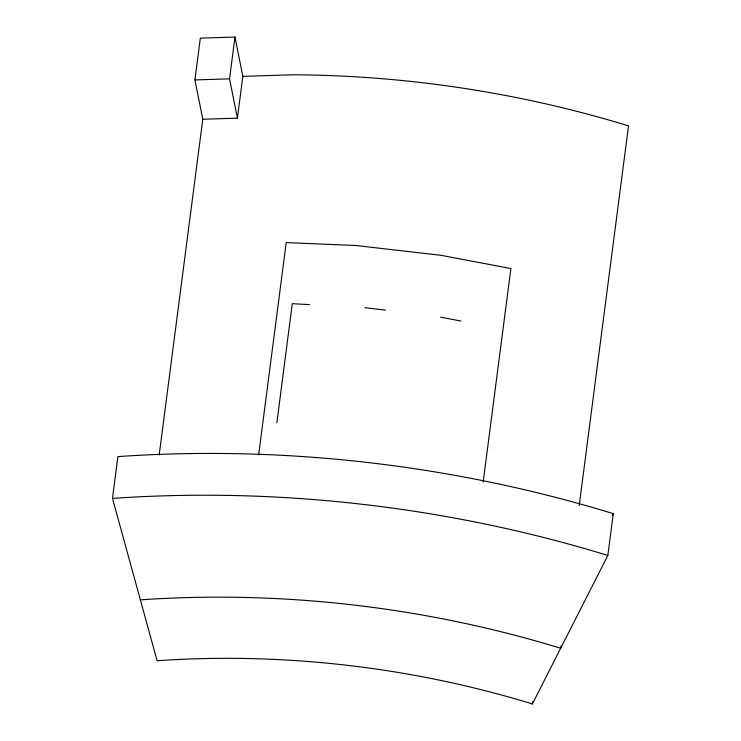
<?xml version="1.0" encoding="UTF-8"?>
<svg xmlns="http://www.w3.org/2000/svg" width="741" height="741" viewBox="0 0 741 741"><rect width="100%" height="100%" fill="white"/><g stroke="black" fill="none" stroke-linecap="round" stroke-linejoin="round"><path stroke-width="1.11" d="M112.475 498.397L117.902 456.604A963.411 666.817 7.4 0 1 613.27 513.652L607.842 555.444L532.381 703.95A729.857 505.167 7.4 0 0 157.101 660.731L112.475 498.397A963.411 666.817 7.4 0 1 607.842 555.444M194.911 79.945L200.339 38.152L234.971 37.05L242.835 76.36L237.407 118.152L202.784 119.255L194.911 79.945L229.543 78.842L237.407 118.152M159.185 454.946L202.784 119.255M229.543 78.842L234.971 37.05M258.637 454.993L286.221 242.594L355.986 245.521L440.978 255.302L510.892 268.548L483.16 482.104M276.847 422.879L292.269 303.68L309.543 304.634M532.381 703.95L532.677 701.653M560.974 646.004L560.678 648.264A817.443 565.791 7.4 0 0 140.364 599.858M579.212 505.529L628.525 125.868A817.443 565.791 7.4 0 0 292.565 74.776L242.835 76.36M612.223 515.717L613.27 513.652M364.813 307.682L385.468 310.09M440.534 317.157L460.967 321.048"/></g></svg>
